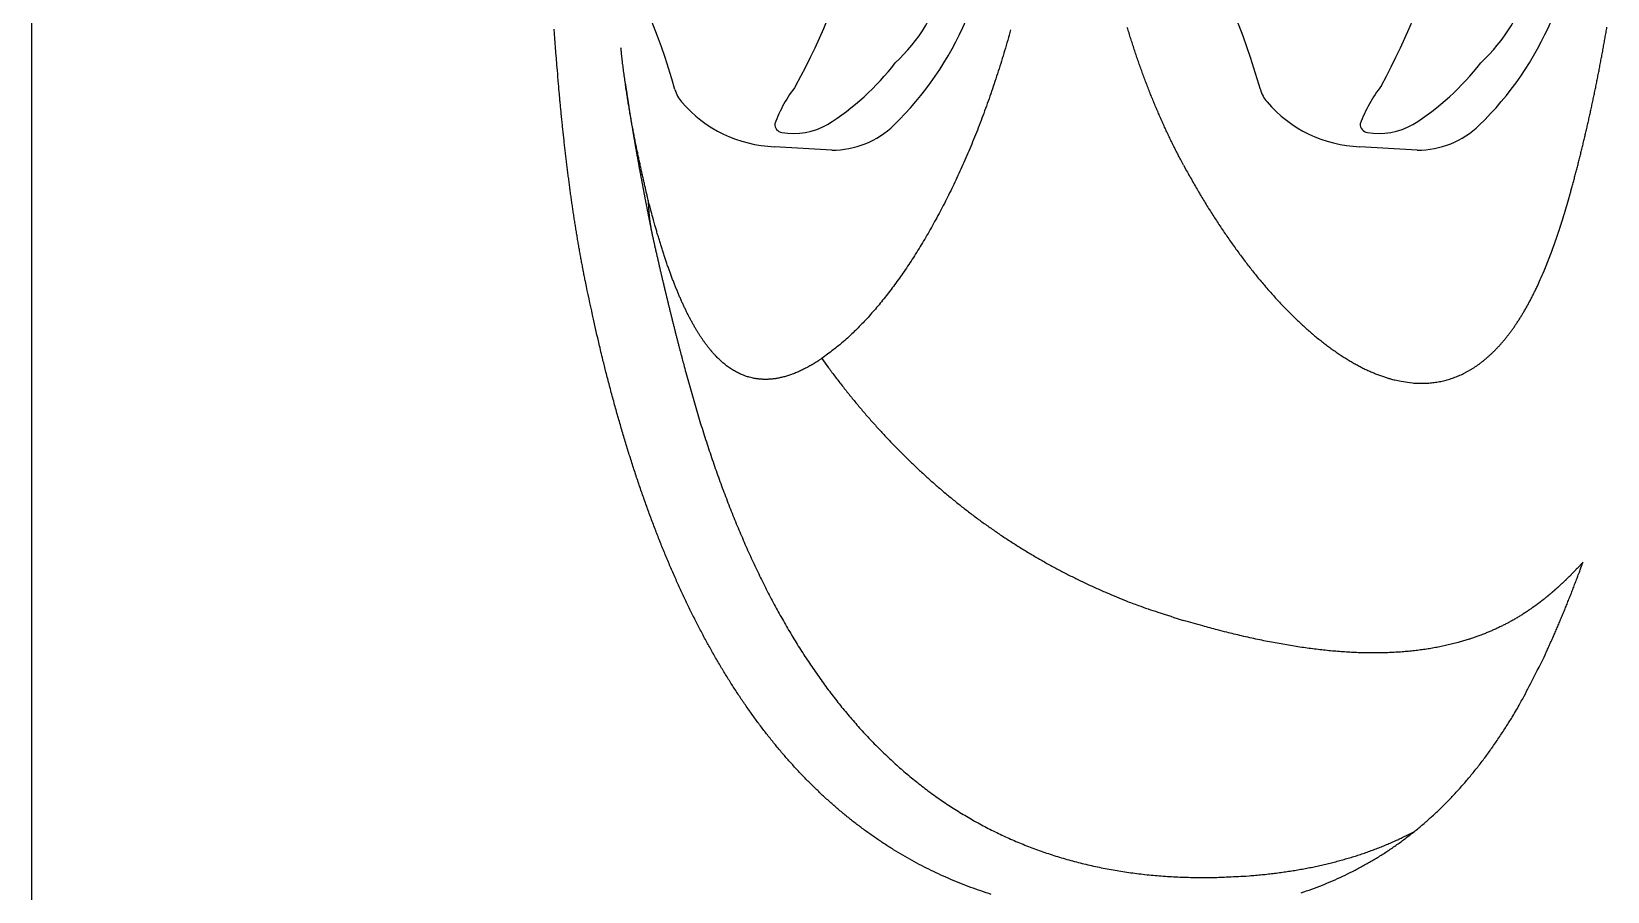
# Model space of a CAD drawing. Extents: x 649 to 723, y 631 to 778.
# Drawn here: x 707.83 to 715.99, y 678.06 to 682.51 of the extents above; entities that cross this region are included whole.
import ezdxf

# ---------------------------------------------------------------- set-up
doc = ezdxf.new("R2010")
doc.units = 0
doc.header["$MEASUREMENT"] = 0
doc.layers.add('1', color=4, linetype='Continuous')
doc.layers.add('204', color=7, linetype='Continuous')

# ---------------------------------------------------------------- blocks, each defined once
blk = doc.blocks.new('STANDARD')
at = {"layer": '1', "color": 2}
for p, q in [((0.9838, 2.3), (1.2802, 2.2819)), ((1.1624, 0.474), (0.9524, 0.4719)), ((1.1661, -0.4662), (0.9409, -0.4712)), ((0.9838, -2.3), (1.0564, -2.2984))]:
    blk.add_line(p, q, dxfattribs=at)
blk.add_lwpolyline([(0.9838, 2.3, 0.194738), (0.6622, 2.1698, 0.099647), (0.2882, 1.6263, 0.057272), (0.0823, 0.9358, 0.043868), (0, 0, 0.043868), (0.0823, -0.9358, 0.057272), (0.2882, -1.6263, 0.099647), (0.6622, -2.1698, 0.194738), (0.9838, -2.3, 0.194738)], format="xyb", dxfattribs=at)
for points in [[(1.5358, -1.4446, 0.188918), (1.7526, -1.3645, 0.101146), (2.0048, -1.0271, 0.059435), (2.1497, -0.5916, 0.045845), (2.2156, -0.0012, 0.045845), (2.1728, 0.5914, 0.059435), (2.0448, 1.0322, 0.101146), (1.806, 1.3791, 0.188918), (1.5924, 1.4676, 0.188918), (1.3756, 1.3875, 0.101146), (1.1234, 1.0501, 0.059435), (0.9784, 0.6147, 0.045845), (0.9126, 0.0242, 0.045845), (0.9554, -0.5684, 0.059435), (1.0834, -1.0092, 0.101146), (1.3222, -1.3561, 0.188918)], [(1.1661, -0.4662, 0.191184), (1.234, -0.439, 0.100578), (1.3118, -0.328, 0.058587), (1.3545, -0.1865, 0.045064), (1.371, 0.0047, 0.045064), (1.353, 0.1957, 0.058587), (1.3091, 0.3369, 0.100578), (1.2305, 0.4473, 0.191184), (1.1624, 0.474, 0.191184), (1.0945, 0.4467, 0.100578), (1.0168, 0.3357, 0.058587), (0.9741, 0.1942, 0.045064), (0.9576, 0.0031, 0.045064), (0.9756, -0.188, 0.058587), (1.0195, -0.3291, 0.100578), (1.098, -0.4395, 0.191184)]]:
    blk.add_lwpolyline(points, format="xyb", close=True, dxfattribs=at)
at = {"layer": '1', "color": 3}
for points in [[(1.414, -1.311, 0.188918), (1.603, -1.2411, 0.101146), (1.8228, -0.9471, 0.059435), (1.9491, -0.5676, 0.045845), (2.0065, -0.0529, 0.045845), (1.9692, 0.4635, 0.059435), (1.8577, 0.8477, 0.101146), (1.6495, 1.1501, 0.188918), (1.4634, 1.2272, 0.188918), (1.2744, 1.1574, 0.101146), (1.0546, 0.8633, 0.010554), (1.0256, 0.7982, 0.045845)], [(1.1723, -1.1755, 0.021992), (1.2279, -1.2338, 0.188918), (1.414, -1.311, 0.188918)]]:
    blk.add_lwpolyline(points, format="xyb", dxfattribs=at)
for centre, radius, start, end in [((1.1834, 1.8467), 0.3663, 80.8518, 118.96247), ((1.2353, 2.1649), 0.0439, 357.83411, 81.7245), ((1.7243, 1.0252), 1.349, 122.16897, 142.43552), ((0.568, 2.4306), 0.7597, 322.26635, 339.39398), ((4.5622, 0.1322), 3.857, 151.61636, 164.66232), ((1.2583, 1.1951), 0.8888, 132.7569, 196.30256), ((0.0948, 1.4386), 0.8007, 312.57537, 339.05229), ((0.5826, 1.0083), 0.1881, 199.47515, 259.1487), ((0.5666, 0.925), 0.1033, 259.1487, 312.57537), ((0.4531, -0.3553), 0.0541, 73.58712, 165.66265), ((0.1602, -0.5755), 0.411, 13.29258, 41.4318), ((1.2874, -0.6249), 0.9307, 162.29877, 182.61808), ((2.7308, -0.0601), 2.211, 190.97373, 211.20979), ((5.4173, -0.4995), 5.0624, 181.90158, 192.94063), ((-0.3427, -2.0335), 1.4433, 4.40009, 34.99068), ((1.0851, -1.4508), 0.6287, 196.86234, 251.90472), ((0.9429, -1.9029), 0.1548, 249.9578, 352.6608)]:
    blk.add_arc(centre, radius, start, end, dxfattribs=at)
at = {"layer": '1', "color": 2}
for centre, radius, start, end in [((1.2541, 1.6133), 0.6691, 40.77565, 87.75995), ((1.6337, 1.9407), 0.1679, 15.68498, 40.77565), ((5.1745, 2.9349), 3.5099, 195.68498, 210.81775), ((-0.6516, -0.0012), 3.0334, 7.77612, 22.03331), ((-3.2837, 0.004), 5.6521, 352.47286, 4.11212), ((5.3779, -2.5834), 3.5592, 149.90404, 163.18483), ((2.1532, -0.7145), 0.1679, 329.90404, 352.47286), ((0.7289, -1.1667), 1.3009, 306.49977, 342.69061), ((1.0257, -0.9378), 1.361, 271.29259, 290.51727)]:
    blk.add_arc(centre, radius, start, end, dxfattribs=at)
blk = doc.blocks.new('2010PRODIGY')
at = {"layer": '1'}
blk.add_line((58.8178, 48.2417), (58.8178, 24.9762), dxfattribs=at)
at = {"layer": '204', "color": 3, "linetype": 'Continuous'}
for points in [[(63.8855, 35.0566, -0.002506), (63.8702, 35.0021, -0.002527), (63.8544, 34.9481, -0.002547), (63.8382, 34.8947, -0.002571), (63.8216, 34.8419, -0.002595), (63.8045, 34.7896, -0.002623), (63.7871, 34.7379, -0.002651), (63.7692, 34.6869, -0.002684), (63.7509, 34.6364, -0.002716), (63.7322, 34.5866, -0.002754), (63.7132, 34.5374, -0.002791), (63.6937, 34.4888, -0.002828), (63.6739, 34.4409, -0.002856), (63.6537, 34.3938, -0.002896), (63.6332, 34.3473, -0.002936), (63.6124, 34.3016, -0.002984), (63.5912, 34.2566, -0.003031), (63.5697, 34.2123, -0.003086), (63.548, 34.1688, -0.003141), (63.5259, 34.1261, -0.003205), (63.5035, 34.0842, -0.003269), (63.4809, 34.0431, -0.003343), (63.458, 34.0029, -0.003418), (63.4348, 33.9635, -0.003503), (63.4114, 33.9249, -0.003589), (63.3878, 33.8872, -0.003686), (63.3639, 33.8504, -0.003784), (63.3399, 33.8145, -0.003898), (63.3156, 33.7795, -0.00402), (63.2911, 33.7454, -0.004139), (63.2665, 33.7122, -0.004244), (63.2417, 33.6801, -0.004427), (63.2167, 33.6489, -0.004675), (63.1915, 33.6186, -0.004711), (63.1662, 33.5894, -0.00455), (63.141, 33.5614, -0.005214), (63.1153, 33.5341, -0.006504), (63.0888, 33.5073, -0.005154), (63.0639, 33.4829, -0.00177), (63.0413, 33.4612, -0.007658), (63.0121, 33.436, -0.014355), (62.967, 33.4003, -0.007518), (62.9078, 33.3555, -0.004097)], [(64.7804, 34.3562), (64.7676, 34.3801, -0.002099), (64.755, 34.4043, -0.002086), (64.7425, 34.4286, -0.002067), (64.7302, 34.4532, -0.002043), (64.718, 34.4779, -0.002021), (64.706, 34.5028, -0.002001), (64.6941, 34.5279, -0.00198), (64.6824, 34.5533, -0.00196), (64.6709, 34.5788, -0.00194), (64.6595, 34.6045, -0.00192), (64.6482, 34.6304, -0.001901), (64.6371, 34.6564, -0.001882), (64.6262, 34.6827, -0.001863), (64.6154, 34.7091, -0.001845), (64.6048, 34.7357, -0.001827), (64.5943, 34.7625, -0.001809), (64.584, 34.7895, -0.001791), (64.5738, 34.8167, -0.001774), (64.5638, 34.844, -0.001757), (64.554, 34.8715, -0.001741), (64.5443, 34.8992, -0.001724), (64.5347, 34.927, -0.001708), (64.5253, 34.955, -0.001692), (64.5161, 34.9832, -0.001677), (64.507, 35.0115, -0.001661), (64.4981, 35.04, -0.001646), (64.4893, 35.0687, -0.00163)], [(66.7855, 34.2223), (66.7919, 34.2459, 0.00031), (66.7983, 34.2696, 0.000033), (66.8047, 34.2935, 0.000298), (66.8111, 34.3175, 0.001161), (66.8174, 34.3416, 0.001303), (66.8236, 34.3659, 0.000775), (66.8298, 34.3903, 0.000614), (66.8359, 34.4148, 0.000776), (66.842, 34.4395, 0.000827), (66.848, 34.4642, 0.000784), (66.854, 34.4891, 0.000768), (66.8599, 34.5142, 0.000776), (66.8658, 34.5393, 0.000776), (66.8716, 34.5646, 0.000771), (66.8773, 34.5901, 0.000767), (66.883, 34.6156, 0.000766), (66.8887, 34.6413, 0.000763), (66.8943, 34.6671, 0.00076), (66.8998, 34.6931, 0.000757), (66.9053, 34.7191, 0.000755), (66.9108, 34.7454, 0.000752), (66.9162, 34.7717, 0.00075), (66.9215, 34.7982, 0.000747), (66.9268, 34.8248, 0.000744), (66.932, 34.8515, 0.000741), (66.9371, 34.8784, 0.000739), (66.9422, 34.9054, 0.000736), (66.9473, 34.9325, 0.000733), (66.9523, 34.9598, 0.00073), (66.9572, 34.9872, 0.000728), (66.962, 35.0148, 0.000725), (66.9669, 35.0424, 0.000723), (66.9716, 35.0703, 0.00072)], [(61.5396, 34.8454), (61.5372, 34.8747, -0.000234), (61.5348, 34.9045, -0.000215), (61.5324, 34.9347, -0.000222), (61.53, 34.9653, -0.000255), (61.5276, 34.9963, -0.000277), (61.5252, 35.0276, -0.000295), (61.5228, 35.0594, -0.000312)], [(62.0097, 34.1736), (62.0073, 34.1841, 0.000008), (62.0048, 34.1948, 0.000022), (62.0024, 34.2056, 0.000008), (61.9999, 34.2165, -0.000038), (61.9973, 34.2275, -0.00007), (61.9948, 34.2386, -0.000098), (61.9923, 34.2498, -0.000124), (61.9897, 34.2611, -0.000154), (61.9871, 34.2726, -0.000179), (61.9845, 34.2842, -0.000207), (61.9819, 34.2958, -0.00023), (61.9792, 34.3076, -0.000257), (61.9766, 34.3195, -0.000279), (61.9739, 34.3315, -0.000304), (61.9712, 34.3437, -0.000325), (61.9686, 34.3559, -0.000349), (61.9659, 34.3683, -0.000368), (61.9632, 34.3808, -0.000391), (61.9605, 34.3934, -0.000409), (61.9578, 34.4061, -0.000431), (61.9551, 34.4189, -0.000448), (61.9524, 34.4318, -0.000468), (61.9497, 34.4449, -0.000485), (61.947, 34.4581, -0.000504), (61.9443, 34.4714, -0.00052), (61.9416, 34.4848, -0.000538), (61.939, 34.4984, -0.000553), (61.9363, 34.512, -0.00057), (61.9336, 34.5258, -0.000584), (61.931, 34.5397, -0.000601), (61.9284, 34.5537, -0.000613), (61.9257, 34.5679, -0.000629), (61.9231, 34.5821, -0.000642), (61.9206, 34.5965, -0.000657), (61.918, 34.6111, -0.000668), (61.9154, 34.6257, -0.000683), (61.9129, 34.6405, -0.000694), (61.9104, 34.6553, -0.000707), (61.9079, 34.6704, -0.000718), (61.9054, 34.6855, -0.000731), (61.903, 34.7008, -0.00074), (61.9006, 34.7161, -0.000751), (61.8982, 34.7317, -0.000762), (61.8959, 34.7473, -0.00078), (61.8935, 34.7631, -0.000777), (61.8913, 34.779, -0.000764), (61.889, 34.7949, -0.000768), (61.8868, 34.8109, -0.000785), (61.8846, 34.8271, -0.000762), (61.8825, 34.8432, -0.000712), (61.8805, 34.8593, -0.000791), (61.8784, 34.8757, -0.000952), (61.8764, 34.8926, -0.000717), (61.8745, 34.9085, -0.000232), (61.8728, 34.9229, -0.001027), (61.8707, 34.9415, -0.001315), (61.8684, 34.9629, -0.00086)], [(61.6898, 33.7283), (61.6847, 33.7532, -0.001027), (61.6797, 33.7782, -0.001017), (61.6748, 33.8034, -0.001002), (61.6699, 33.8288, -0.000982), (61.6652, 33.8543, -0.000964), (61.6604, 33.88, -0.000947), (61.6558, 33.9059, -0.000931), (61.6512, 33.9319, -0.000914), (61.6467, 33.9581, -0.000899), (61.6423, 33.9845, -0.000883), (61.6379, 34.0111, -0.000868), (61.6336, 34.0378, -0.000853), (61.6294, 34.0646, -0.000839), (61.6252, 34.0916, -0.000825), (61.6211, 34.1188, -0.000811), (61.6171, 34.1462, -0.000797), (61.6131, 34.1736, -0.000784), (61.6093, 34.2013, -0.000771), (61.6054, 34.2291, -0.000759), (61.6017, 34.257, -0.000747), (61.598, 34.2851, -0.000735), (61.5943, 34.3134, -0.000723), (61.5908, 34.3417, -0.000712), (61.5872, 34.3703, -0.000701), (61.5838, 34.399, -0.000689), (61.5804, 34.4278, -0.000674), (61.5771, 34.4567, -0.000669), (61.5739, 34.4858, -0.000672), (61.5707, 34.5151, -0.000643), (61.5675, 34.5444, -0.000593), (61.5645, 34.5737, -0.000643), (61.5615, 34.6036, -0.000751), (61.5584, 34.6343, -0.000564), (61.5556, 34.6633, -0.0002), (61.5531, 34.6895, -0.000775), (61.55, 34.7235, -0.001296), (61.5455, 34.7761, -0.000624), (61.5396, 34.8454, -0.00033)], [(61.8919, 34.7745), (61.8929, 34.7673, 0.000251), (61.894, 34.7601, 0.000267), (61.895, 34.7529, 0.000252), (61.896, 34.7458, 0.000203), (61.8971, 34.7386, 0.000189), (61.8982, 34.7314, 0.000207), (61.8992, 34.7242, 0.000214), (61.9003, 34.717, 0.000211), (61.9014, 34.7098, 0.000208), (61.9025, 34.7026, 0.000202), (61.9035, 34.6955, 0.000197), (61.9046, 34.6883, 0.000192), (61.9057, 34.6811, 0.000187), (61.9068, 34.6739, 0.000182), (61.908, 34.6668, 0.000179), (61.9091, 34.6596, 0.000178), (61.9102, 34.6524, 0.000177), (61.9113, 34.6452, 0.000176), (61.9125, 34.6381, 0.000176), (61.9136, 34.6309, 0.000175), (61.9147, 34.6237, 0.000174), (61.9159, 34.6166, 0.000174), (61.917, 34.6094, 0.000173), (61.9182, 34.6022, 0.000172), (61.9193, 34.5951, 0.000172), (61.9205, 34.5879, 0.000171), (61.9217, 34.5808, 0.00017), (61.9229, 34.5736, 0.000168), (61.924, 34.5665, 0.000166), (61.9252, 34.5593, 0.000164), (61.9264, 34.5522, 0.000162), (61.9276, 34.545, 0.00016), (61.9288, 34.5379, 0.000158), (61.93, 34.5307, 0.000156), (61.9312, 34.5236, 0.000154), (61.9324, 34.5165, 0.000152), (61.9336, 34.5093, 0.00015), (61.9348, 34.5022, 0.000148), (61.9361, 34.4951, 0.000146), (61.9373, 34.488, 0.000144), (61.9385, 34.4808, 0.000142), (61.9397, 34.4737, 0.00014), (61.941, 34.4666, 0.000138), (61.9422, 34.4595, 0.000136), (61.9435, 34.4524, 0.000134), (61.9447, 34.4453, 0.000132), (61.946, 34.4382, 0.00013), (61.9472, 34.4311, 0.000128), (61.9485, 34.424, 0.000126), (61.9497, 34.4169, 0.000124), (61.951, 34.4098, 0.000122), (61.9522, 34.4028, 0.00012), (61.9535, 34.3957, 0.000118), (61.9548, 34.3886, 0.000116), (61.956, 34.3816, 0.000114), (61.9573, 34.3745, 0.000112), (61.9586, 34.3674, 0.000111), (61.9599, 34.3604, 0.00011), (61.9611, 34.3534, 0.00011), (61.9624, 34.3463, 0.00011), (61.9637, 34.3393, 0.00011), (61.965, 34.3323, 0.000109), (61.9663, 34.3252, 0.000109), (61.9676, 34.3182, 0.000109), (61.9689, 34.3112, 0.000109), (61.9702, 34.3042, 0.000109), (61.9715, 34.2972, 0.000108), (61.9728, 34.2902, 0.000108), (61.9741, 34.2832, 0.000108), (61.9754, 34.2763, 0.000108), (61.9767, 34.2693, 0.000108), (61.978, 34.2624, 0.000108), (61.9793, 34.2554, 0.000108), (61.9806, 34.2485, 0.000107), (61.9819, 34.2415, 0.000107), (61.9832, 34.2346, 0.000107), (61.9845, 34.2277, 0.000107), (61.9858, 34.2208, 0.000107), (61.9871, 34.2139, 0.000107), (61.9885, 34.2071, 0.000107), (61.9898, 34.2002, 0.000107), (61.9911, 34.1933, 0.000107), (61.9924, 34.1865, 0.000107), (61.9937, 34.1796, 0.000107), (61.9951, 34.1728, 0.000107), (61.9964, 34.166, 0.000107), (61.9977, 34.1592, 0.000107), (61.999, 34.1524, 0.000107), (62.0003, 34.1457, 0.000107), (62.0017, 34.1389, 0.000107), (62.003, 34.1321, 0.000107), (62.0043, 34.1254, 0.000108), (62.0056, 34.1187, 0.000108), (62.007, 34.112, 0.000108), (62.0083, 34.1053, 0.000108), (62.0096, 34.0986, 0.000107), (62.0109, 34.092, 0.000109), (62.0123, 34.0853, 0.000111), (62.0136, 34.0787, 0.000108), (62.0149, 34.0721, 0.000101), (62.0162, 34.0655, 0.000112), (62.0176, 34.0589, 0.000133), (62.0189, 34.0521, 0.000102), (62.0202, 34.0457, 0.000035), (62.0214, 34.04, 0.000143), (62.0228, 34.0327, 0.000248), (62.0251, 34.0215, 0.000122), (62.0281, 34.0068, 0.000065)], [(64.7804, 34.3562), (64.7965, 34.3266, 0.001982), (64.8127, 34.2973, 0.001984), (64.8293, 34.2681, 0.001994), (64.846, 34.239, 0.002016), (64.8629, 34.2102, 0.002036), (64.88, 34.1816, 0.002057), (64.8973, 34.1532, 0.002079), (64.9148, 34.125, 0.002104), (64.9324, 34.0971, 0.002131), (64.9503, 34.0694, 0.00216), (64.9683, 34.042, 0.002191), (64.9865, 34.0148, 0.002224), (65.0049, 33.9879, 0.002259), (65.0234, 33.9613, 0.002298), (65.0421, 33.935, 0.002337), (65.061, 33.909, 0.00238), (65.08, 33.8833, 0.002425), (65.0991, 33.858, 0.002474), (65.1184, 33.833, 0.002524), (65.1378, 33.8083, 0.002578), (65.1574, 33.784, 0.002634), (65.1771, 33.7601, 0.002695), (65.1969, 33.7365, 0.002757), (65.2168, 33.7133, 0.002825), (65.2369, 33.6906, 0.002894), (65.257, 33.6682, 0.002969), (65.2773, 33.6463, 0.003047), (65.2977, 33.6247, 0.00313), (65.3182, 33.6037, 0.003216), (65.3388, 33.583, 0.003307), (65.3594, 33.5629, 0.003403), (65.3802, 33.5431, 0.003506), (65.401, 33.5239, 0.003609), (65.422, 33.5052, 0.003717), (65.443, 33.487, 0.003839), (65.464, 33.4692, 0.003974), (65.4852, 33.452, 0.004081), (65.5064, 33.4354, 0.004189), (65.5275, 33.4193, 0.004322), (65.5486, 33.4039, 0.004451), (65.5696, 33.3891, 0.004603), (65.5905, 33.3749, 0.004752), (65.6113, 33.3614, 0.004918), (65.6321, 33.3486, 0.00509), (65.6527, 33.3363, 0.005254), (65.6733, 33.3247, 0.005394), (65.6938, 33.3138, 0.005627), (65.7142, 33.3035, 0.005932), (65.7345, 33.2938, 0.005962), (65.7547, 33.2848, 0.005739), (65.7746, 33.2765, 0.006534), (65.7947, 33.2688, 0.008067), (65.8152, 33.2616, 0.006343), (65.8344, 33.2553, 0.00221), (65.8517, 33.2499, 0.009267), (65.8737, 33.2444, 0.016865), (65.9071, 33.2379, 0.008617), (65.9508, 33.2305, 0.00465)], [(66.6461, 33.8083), (66.6475, 33.8116, 0.000349), (66.6489, 33.8149, 0.000347), (66.6503, 33.8182, 0.000346), (66.6517, 33.8216, 0.000345), (66.653, 33.8249, 0.000345), (66.6544, 33.8283, 0.000344), (66.6558, 33.8316, 0.000343), (66.6571, 33.835, 0.000342), (66.6585, 33.8384, 0.000341), (66.6599, 33.8418, 0.00034), (66.6612, 33.8452, 0.000339), (66.6626, 33.8486, 0.000338), (66.6639, 33.852, 0.000338), (66.6653, 33.8555, 0.000337), (66.6666, 33.8589, 0.000336), (66.668, 33.8623, 0.000335), (66.6693, 33.8658, 0.000334), (66.6707, 33.8693, 0.000333), (66.672, 33.8727, 0.000332), (66.6734, 33.8762, 0.00033), (66.6747, 33.8797, 0.000329), (66.6761, 33.8832, 0.000328), (66.6774, 33.8867, 0.000326), (66.6787, 33.8902, 0.000325), (66.6801, 33.8937, 0.000324), (66.6814, 33.8972, 0.000322), (66.6827, 33.9008, 0.000321), (66.6841, 33.9043, 0.00032), (66.6854, 33.9079, 0.000319), (66.6867, 33.9114, 0.000317), (66.688, 33.915, 0.000316), (66.6893, 33.9186, 0.000315), (66.6907, 33.9222, 0.000313), (66.692, 33.9258, 0.000312), (66.6933, 33.9294, 0.000311), (66.6946, 33.933, 0.00031), (66.6959, 33.9366, 0.000309), (66.6972, 33.9402, 0.000307), (66.6985, 33.9439, 0.000306), (66.6998, 33.9475, 0.000305), (66.7011, 33.9512, 0.000304), (66.7024, 33.9548, 0.000303), (66.7037, 33.9585, 0.000301), (66.705, 33.9622, 0.0003), (66.7063, 33.9659, 0.000299), (66.7076, 33.9695, 0.000298), (66.7089, 33.9732, 0.000297), (66.7101, 33.977, 0.000296), (66.7114, 33.9807, 0.000294), (66.7127, 33.9844, 0.000293), (66.714, 33.9881, 0.000292), (66.7153, 33.9919, 0.000291), (66.7165, 33.9956, 0.00029), (66.7178, 33.9994, 0.000289), (66.7191, 34.0032, 0.000288), (66.7203, 34.0069, 0.000287), (66.7216, 34.0107, 0.000286), (66.7229, 34.0145, 0.000284), (66.7241, 34.0183, 0.000283), (66.7254, 34.0221, 0.000282), (66.7266, 34.0259, 0.000281), (66.7279, 34.0297, 0.00028), (66.7291, 34.0336, 0.000279), (66.7304, 34.0374, 0.000278), (66.7316, 34.0412, 0.000277), (66.7329, 34.0451, 0.000276), (66.7341, 34.049, 0.000275), (66.7354, 34.0528, 0.000274), (66.7366, 34.0567, 0.000273), (66.7379, 34.0606, 0.000272), (66.7391, 34.0645, 0.000271), (66.7403, 34.0684, 0.00027), (66.7416, 34.0723, 0.000269), (66.7428, 34.0762, 0.000268), (66.744, 34.0801, 0.000267), (66.7452, 34.0841, 0.000266), (66.7465, 34.088, 0.000265), (66.7477, 34.092, 0.000264), (66.7489, 34.0959, 0.000263), (66.7501, 34.0999, 0.000262), (66.7513, 34.1039, 0.000261), (66.7525, 34.1078, 0.00026), (66.7537, 34.1118, 0.000259), (66.7549, 34.1158, 0.000258), (66.7561, 34.1198, 0.000258), (66.7574, 34.1238, 0.000257), (66.7585, 34.1278, 0.000256), (66.7597, 34.1319, 0.000255), (66.7609, 34.1359, 0.000254), (66.7621, 34.1399, 0.000253), (66.7633, 34.144, 0.000252), (66.7645, 34.148, 0.000251), (66.7657, 34.1521, 0.00025), (66.7669, 34.1562, 0.00025), (66.7681, 34.1603, 0.000248), (66.7692, 34.1643, 0.000246), (66.7704, 34.1684, 0.000246), (66.7716, 34.1725, 0.00025), (66.7728, 34.1767, 0.000241), (66.7739, 34.1808, 0.000224), (66.7751, 34.1849, 0.000246), (66.7763, 34.189, 0.00029), (66.7775, 34.1933, 0.00022), (66.7786, 34.1973, 0.000076), (66.7796, 34.2009, 0.000306), (66.7809, 34.2056, 0.000521), (66.7829, 34.2128, 0.000253), (66.7855, 34.2223, 0.000134)], [(62.0097, 34.1736), (62.0098, 34.1693, 0.001121), (62.0099, 34.165, 0.001124), (62.01, 34.1607, 0.001126), (62.0102, 34.1565, 0.001127), (62.0103, 34.1522, 0.001128), (62.0105, 34.1479, 0.001129), (62.0107, 34.1437, 0.00113), (62.011, 34.1394, 0.001131), (62.0112, 34.1352, 0.001132), (62.0115, 34.131, 0.001133), (62.0118, 34.1267, 0.001134), (62.0121, 34.1225, 0.001134), (62.0124, 34.1183, 0.001135), (62.0127, 34.1141, 0.001136), (62.0131, 34.1099, 0.001137), (62.0135, 34.1057, 0.001137), (62.0139, 34.1015, 0.001138), (62.0143, 34.0973, 0.001139), (62.0147, 34.0931, 0.001139), (62.0152, 34.089, 0.00114), (62.0156, 34.0848, 0.00114), (62.0161, 34.0806, 0.00114), (62.0166, 34.0765, 0.001141), (62.0172, 34.0723, 0.001144), (62.0177, 34.0682, 0.001141), (62.0183, 34.064, 0.001135), (62.0189, 34.0599, 0.001145), (62.0195, 34.0558, 0.001168), (62.0201, 34.0517, 0.001135), (62.0207, 34.0476, 0.001061), (62.0214, 34.0435, 0.00117), (62.0221, 34.0393, 0.001394), (62.0228, 34.0351, 0.00106), (62.0235, 34.0312, 0.000367), (62.0241, 34.0276, 0.001492), (62.025, 34.023, 0.002567), (62.0263, 34.016, 0.001258), (62.0281, 34.0068, 0.000667)], [(62.5136, 33.2644), (62.5029, 33.2684, -0.008925), (62.4923, 33.2727, -0.008856), (62.4817, 33.2774, -0.008737), (62.4713, 33.2826, -0.008574), (62.461, 33.2881, -0.008399), (62.4507, 33.2941, -0.008217), (62.4406, 33.3004, -0.008018), (62.4305, 33.3072, -0.007809), (62.4206, 33.3143, -0.007588), (62.4107, 33.3218, -0.007366), (62.4009, 33.3297, -0.007135), (62.3913, 33.3381, -0.006906), (62.3816, 33.3468, -0.006671), (62.3721, 33.3559, -0.006443), (62.3627, 33.3653, -0.006211), (62.3533, 33.3752, -0.005987), (62.3441, 33.3855, -0.005763), (62.3349, 33.3961, -0.005548), (62.3258, 33.4072, -0.005334), (62.3168, 33.4186, -0.00513), (62.3078, 33.4304, -0.004929), (62.2989, 33.4426, -0.004738), (62.2901, 33.4551, -0.004549), (62.2814, 33.4681, -0.004371), (62.2728, 33.4814, -0.004197), (62.2642, 33.4951, -0.004032), (62.2557, 33.5092, -0.003871), (62.2473, 33.5237, -0.003719), (62.2389, 33.5385, -0.003571), (62.2306, 33.5537, -0.003432), (62.2224, 33.5693, -0.003295), (62.2142, 33.5853, -0.003167), (62.2061, 33.6016, -0.003038), (62.1981, 33.6183, -0.002914), (62.1902, 33.6354, -0.002798), (62.1823, 33.6528, -0.002691), (62.1744, 33.6705, -0.002586), (62.1667, 33.6887, -0.002487), (62.159, 33.7072, -0.002392), (62.1513, 33.726, -0.002301), (62.1437, 33.7452, -0.002214), (62.1362, 33.7647, -0.00213), (62.1287, 33.7846, -0.002052), (62.1213, 33.8048, -0.001979), (62.114, 33.8253, -0.001902), (62.1067, 33.8462, -0.001822), (62.0994, 33.8675, -0.00177), (62.0923, 33.8891, -0.001738), (62.0851, 33.911, -0.00163), (62.078, 33.9332, -0.001474), (62.071, 33.9556, -0.001564), (62.064, 33.9787, -0.001779), (62.0568, 34.0027, -0.001311), (62.0502, 34.0255, -0.00047), (62.0441, 34.0462, -0.001747), (62.0365, 34.0736, -0.002805), (62.0249, 34.1166, -0.001314), (62.0097, 34.1736, -0.000687)], [(62.0281, 34.0068), (62.0282, 34.0064, 0.000097), (62.0283, 34.0061, 0.000097), (62.0283, 34.0058, 0.000097), (62.0284, 34.0055, 0.000096), (62.0285, 34.0052, 0.000096), (62.0285, 34.0048, 0.000096), (62.0286, 34.0045, 0.000095), (62.0287, 34.0042, 0.000095), (62.0287, 34.0039, 0.000095), (62.0288, 34.0035, 0.000094), (62.0289, 34.0032, 0.000094), (62.0289, 34.0029, 0.000093), (62.029, 34.0026, 0.000093), (62.0291, 34.0022, 0.000093), (62.0291, 34.0019, 0.000092), (62.0292, 34.0016, 0.000092), (62.0293, 34.0013, 0.000092), (62.0294, 34.0009, 0.000091), (62.0294, 34.0006, 0.000091), (62.0295, 34.0003, 0.000091), (62.0296, 34, 0.00009), (62.0296, 33.9996, 0.00009), (62.0297, 33.9993, 0.000089), (62.0298, 33.999, 0.000089), (62.0298, 33.9987, 0.000089), (62.0299, 33.9983, 0.000088), (62.03, 33.998, 0.000088), (62.03, 33.9977, 0.00009), (62.0301, 33.9974, 0.000087), (62.0302, 33.9971, 0.000081), (62.0303, 33.9967, 0.000089), (62.0303, 33.9964, 0.000105), (62.0304, 33.9961, 0.00008), (62.0305, 33.9958, 0.000028), (62.0305, 33.9955, 0.000111), (62.0306, 33.9951, 0.00019), (62.0307, 33.9946, 0.000093), (62.0309, 33.9938, 0.000049)], [(62.0309, 33.9938), (62.0348, 33.9759, 0.00026), (62.0388, 33.9581, 0.000259), (62.0428, 33.9402, 0.00026), (62.0468, 33.9224, 0.000262), (62.0509, 33.9045, 0.000263), (62.0549, 33.8867, 0.000265), (62.059, 33.8688, 0.000266), (62.0631, 33.851, 0.000268), (62.0672, 33.8331, 0.000269), (62.0713, 33.8153, 0.00027), (62.0754, 33.7975, 0.000272), (62.0796, 33.7797, 0.000273), (62.0838, 33.7619, 0.000275), (62.088, 33.7441, 0.000276), (62.0922, 33.7263, 0.000277), (62.0964, 33.7085, 0.000279), (62.1007, 33.6907, 0.00028), (62.105, 33.673, 0.000282), (62.1093, 33.6552, 0.000283), (62.1136, 33.6374, 0.000285), (62.1179, 33.6197, 0.000286), (62.1223, 33.6019, 0.000287), (62.1267, 33.5842, 0.000289), (62.1311, 33.5664, 0.000291), (62.1355, 33.5487, 0.000291), (62.1399, 33.531, 0.000291), (62.1444, 33.5133, 0.000295), (62.1489, 33.4955, 0.000303), (62.1534, 33.4778, 0.000295), (62.1579, 33.4601, 0.000277), (62.1624, 33.4426, 0.000307), (62.167, 33.4247, 0.000369), (62.1717, 33.4065, 0.00028), (62.1762, 33.3894, 0.000094), (62.1802, 33.3739, 0.0004), (62.1855, 33.354, 0.000694), (62.1936, 33.3234, 0.00034), (62.2043, 33.2834, 0.00018)], [(65.9508, 33.2305), (65.9653, 33.2291, 0.006418), (65.9797, 33.228, 0.006528), (65.994, 33.2273, 0.006632), (66.0083, 33.2271, 0.006719), (66.0224, 33.2272, 0.006805), (66.0365, 33.2276, 0.00688), (66.0504, 33.2285, 0.006949), (66.0643, 33.2298, 0.007006), (66.0781, 33.2314, 0.007056), (66.0917, 33.2334, 0.007094), (66.1053, 33.2358, 0.007123), (66.1188, 33.2386, 0.007139), (66.1322, 33.2418, 0.007146), (66.1455, 33.2454, 0.007141), (66.1588, 33.2493, 0.007125), (66.1719, 33.2536, 0.007099), (66.1849, 33.2584, 0.007062), (66.1978, 33.2634, 0.007015), (66.2106, 33.2689, 0.006957), (66.2234, 33.2748, 0.006892), (66.236, 33.281, 0.006816), (66.2485, 33.2877, 0.006734), (66.261, 33.2947, 0.006642), (66.2733, 33.302, 0.006547), (66.2855, 33.3098, 0.006441), (66.2977, 33.318, 0.006336), (66.3097, 33.3265, 0.006213), (66.3216, 33.3354, 0.006083), (66.3334, 33.3447, 0.00595), (66.3451, 33.3543, 0.005813), (66.3567, 33.3644, 0.005674), (66.3682, 33.3747, 0.005537), (66.3796, 33.3855, 0.005398), (66.3909, 33.3966, 0.005262), (66.402, 33.4081, 0.005124), (66.4131, 33.4199, 0.00499), (66.424, 33.4321, 0.004855), (66.4349, 33.4447, 0.004725), (66.4456, 33.4576, 0.004595), (66.4562, 33.4708, 0.00447), (66.4667, 33.4845, 0.004344), (66.4771, 33.4984, 0.004222), (66.4874, 33.5128, 0.004105), (66.4976, 33.5274, 0.003998), (66.5077, 33.5425, 0.003875), (66.5177, 33.5578, 0.003745), (66.5275, 33.5735, 0.00367), (66.5373, 33.5896, 0.003638), (66.547, 33.606, 0.003435), (66.5565, 33.6227, 0.003126), (66.5659, 33.6396, 0.003352), (66.5753, 33.6572, 0.003866), (66.5848, 33.6755, 0.002851), (66.5936, 33.693, 0.000981), (66.6016, 33.7089, 0.003876), (66.6116, 33.7301, 0.006324), (66.6266, 33.7637, 0.002965), (66.6461, 33.8083, 0.001544)], [(63.7853, 30.5827, -0.006047), (63.7319, 30.6002, -0.006093), (63.6792, 30.619, -0.006133), (63.627, 30.639, -0.006164), (63.5755, 30.6602, -0.006189), (63.5246, 30.6827, -0.006207), (63.4744, 30.7065, -0.006216), (63.4247, 30.7315, -0.006218), (63.3757, 30.7577, -0.006214), (63.3273, 30.7852, -0.006203), (63.2795, 30.8139, -0.00618), (63.2324, 30.8438, -0.006154), (63.1859, 30.875, -0.006104), (63.1401, 30.9073, -0.006041), (63.0952, 30.9407, -0.00599), (63.051, 30.9752, -0.005915), (63.0075, 31.0109, -0.00584), (62.9648, 31.0476, -0.005759), (62.9229, 31.0853, -0.005678), (62.8817, 31.1242, -0.005584), (62.8412, 31.1641, -0.005492), (62.8014, 31.205, -0.005392), (62.7624, 31.2469, -0.005294), (62.724, 31.2899, -0.005188), (62.6864, 31.3339, -0.005085), (62.6494, 31.3789, -0.004976), (62.6132, 31.4249, -0.004869), (62.5776, 31.4719, -0.004758), (62.5427, 31.5198, -0.00465), (62.5085, 31.5687, -0.004539), (62.4749, 31.6185, -0.004431), (62.4419, 31.6693, -0.00432), (62.4096, 31.721, -0.004213), (62.378, 31.7736, -0.004104), (62.347, 31.8272, -0.003999), (62.3166, 31.8816, -0.003893), (62.2868, 31.9369, -0.003791), (62.2576, 31.9931, -0.003688), (62.229, 32.0502, -0.003589), (62.2011, 32.1081, -0.00349), (62.1737, 32.1669, -0.003395), (62.1469, 32.2265, -0.003299), (62.1206, 32.2869, -0.003209), (62.095, 32.3482, -0.003118), (62.0699, 32.4102, -0.003031), (62.0453, 32.4731, -0.002942), (62.0213, 32.5367, -0.002862), (61.9978, 32.6011, -0.002783), (61.9749, 32.6663, -0.002699), (61.9525, 32.7322, -0.002606), (61.9306, 32.7988, -0.002553), (61.9092, 32.8662, -0.002523), (61.8883, 32.9345, -0.002387), (61.8679, 33.0032, -0.002176), (61.8481, 33.0721, -0.002319), (61.8286, 33.1429, -0.002652), (61.8091, 33.2162, -0.001978), (61.7912, 33.2854, -0.000726), (61.7752, 33.3483, -0.002641), (61.7556, 33.4305, -0.00429), (61.7268, 33.559, -0.002041), (61.6898, 33.7283, -0.001077)], [(62.2043, 33.2834), (62.2177, 33.2344, 0.0016), (62.2313, 33.1857, 0.001611), (62.2452, 33.1373, 0.001636), (62.2593, 33.0894, 0.001677), (62.2736, 33.0418, 0.001713), (62.2882, 32.9946, 0.001748), (62.3031, 32.9477, 0.001783), (62.3181, 32.9013, 0.001821), (62.3335, 32.8552, 0.001858), (62.3491, 32.8095, 0.001897), (62.3649, 32.7642, 0.001936), (62.3811, 32.7193, 0.001976), (62.3974, 32.6748, 0.002016), (62.4141, 32.6307, 0.002058), (62.431, 32.587, 0.002099), (62.4482, 32.5437, 0.002141), (62.4656, 32.5008, 0.002187), (62.4834, 32.4583, 0.002235), (62.5014, 32.4162, 0.002279), (62.5197, 32.3744, 0.002328), (62.5384, 32.333, 0.002375), (62.5573, 32.292, 0.002425), (62.5766, 32.2514, 0.002473), (62.5961, 32.2111, 0.002525), (62.616, 32.1713, 0.002575), (62.6362, 32.1319, 0.002627), (62.6567, 32.0929, 0.002679), (62.6775, 32.0543, 0.002733), (62.6987, 32.0161, 0.002786), (62.7202, 31.9784, 0.002842), (62.742, 31.941, 0.002896), (62.7641, 31.9041, 0.002953), (62.7866, 31.8677, 0.003008), (62.8094, 31.8317, 0.003065), (62.8326, 31.7961, 0.003121), (62.8561, 31.761, 0.00318), (62.8799, 31.7264, 0.003236), (62.9041, 31.6922, 0.003296), (62.9287, 31.6585, 0.003352), (62.9536, 31.6252, 0.003412), (62.9788, 31.5924, 0.003468), (63.0044, 31.5601, 0.003528), (63.0304, 31.5283, 0.003584), (63.0568, 31.497, 0.003642), (63.0835, 31.4662, 0.003698), (63.1106, 31.4359, 0.003755), (63.1381, 31.4061, 0.003809), (63.1659, 31.3768, 0.003866), (63.1941, 31.348, 0.003918), (63.2227, 31.3198, 0.003972), (63.2517, 31.292, 0.004022), (63.2811, 31.2648, 0.004073), (63.3109, 31.2381, 0.00412), (63.341, 31.212, 0.004168), (63.3716, 31.1864, 0.004212), (63.4026, 31.1614, 0.004257), (63.4339, 31.1369, 0.004295), (63.4657, 31.113, 0.004335), (63.4979, 31.0896, 0.00437), (63.5305, 31.0668, 0.004407), (63.5635, 31.0446, 0.004434), (63.5969, 31.023, 0.004467), (63.6307, 31.0019, 0.004488), (63.6649, 30.9815, 0.004503), (63.6993, 30.9618, 0.004519), (63.7341, 30.9427, 0.004522), (63.7692, 30.9242, 0.004523), (63.8047, 30.9064, 0.004526), (63.8404, 30.8892, 0.004524), (63.8765, 30.8727, 0.004519), (63.9129, 30.8568, 0.004511), (63.9497, 30.8416, 0.004501), (63.9867, 30.827, 0.004488), (64.0241, 30.8131, 0.004473), (64.0618, 30.7998, 0.004454), (64.0998, 30.7871, 0.004434), (64.1382, 30.7751, 0.00441), (64.1769, 30.7637, 0.004384), (64.2158, 30.753, 0.004356), (64.2552, 30.7429, 0.004326), (64.2948, 30.7335, 0.004293), (64.3347, 30.7247, 0.004258), (64.375, 30.7166, 0.004223), (64.4156, 30.7091, 0.004193), (64.4565, 30.7023, 0.004142), (64.4977, 30.6961, 0.004075), (64.5391, 30.6906, 0.004066), (64.5808, 30.6857, 0.004101), (64.6229, 30.6815, 0.003939), (64.6651, 30.6779, 0.003639), (64.7073, 30.675, 0.003966), (64.7505, 30.6727, 0.004657), (64.795, 30.6711, 0.003489), (64.837, 30.6701, 0.0012), (64.875, 30.6694, 0.004836), (64.9245, 30.67, 0.008104), (65.0015, 30.6728, 0.003876), (65.1028, 30.6776, 0.002034)], [(62.9078, 33.3555), (62.8964, 33.3478, -0.003536), (62.8851, 33.3405, -0.003662), (62.8738, 33.3334, -0.003783), (62.8627, 33.3266, -0.003884), (62.8516, 33.3201, -0.004), (62.8406, 33.3139, -0.004116), (62.8297, 33.308, -0.004241), (62.8189, 33.3024, -0.00436), (62.8081, 33.297, -0.00449), (62.7975, 33.2919, -0.004614), (62.7869, 33.2871, -0.004749), (62.7764, 33.2826, -0.004877), (62.766, 33.2784, -0.005016), (62.7556, 33.2744, -0.005147), (62.7453, 33.2707, -0.005288), (62.7351, 33.2673, -0.00542), (62.725, 33.2642, -0.005562), (62.715, 33.2613, -0.005694), (62.7051, 33.2587, -0.005835), (62.6952, 33.2564, -0.005964), (62.6854, 33.2544, -0.006099), (62.6757, 33.2526, -0.006219), (62.666, 33.251, -0.006352), (62.6564, 33.2498, -0.006478), (62.647, 33.2488, -0.006581), (62.6375, 33.248, -0.006643), (62.6282, 33.2475, -0.006803), (62.6189, 33.2473, -0.007027), (62.6097, 33.2474, -0.006921), (62.6006, 33.2477, -0.006534), (62.5917, 33.2482, -0.007259), (62.5826, 33.249, -0.008695), (62.5735, 33.2502, -0.006679), (62.5649, 33.2514, -0.002367), (62.5573, 33.2526, -0.009397), (62.5475, 33.2547, -0.016195), (62.5328, 33.2587, -0.007947), (62.5136, 33.2644, -0.004223)], [(62.9078, 33.3555), (62.943, 33.3072, 0.003491), (62.9788, 33.2596, 0.003503), (63.0151, 33.2127, 0.00354), (63.0519, 33.1664, 0.003604), (63.0893, 33.1208, 0.003657), (63.1272, 33.0759, 0.003706), (63.1658, 33.0317, 0.003753), (63.2049, 32.9882, 0.003803), (63.2445, 32.9455, 0.003849), (63.2847, 32.9034, 0.003896), (63.3256, 32.862, 0.003939), (63.367, 32.8214, 0.003983), (63.409, 32.7815, 0.004023), (63.4515, 32.7423, 0.004064), (63.4947, 32.7039, 0.004099), (63.5385, 32.6662, 0.004137), (63.5829, 32.6293, 0.004168), (63.6279, 32.5931, 0.004201), (63.6735, 32.5577, 0.004228), (63.7197, 32.523, 0.004257), (63.7666, 32.4892, 0.004278), (63.814, 32.4561, 0.004299), (63.8621, 32.4238, 0.004318), (63.9109, 32.3922, 0.004344), (63.9603, 32.3615, 0.004344), (64.0103, 32.3316, 0.004328), (64.0609, 32.3025, 0.004372), (64.1122, 32.2742, 0.004471), (64.1643, 32.2467, 0.004338), (64.2169, 32.22, 0.004043), (64.2697, 32.1944, 0.00447), (64.3241, 32.1692, 0.005339), (64.3806, 32.1445, 0.004012), (64.4341, 32.1217, 0.001323), (64.4827, 32.1016, 0.005687), (64.5467, 32.0777, 0.009702), (64.6474, 32.0434, 0.004656), (64.7804, 32, 0.002437)], [(66.6461, 31.8107), (66.6515, 31.8222, 0.000624), (66.6568, 31.8337, 0.000621), (66.6621, 31.8452, 0.000617), (66.6674, 31.8568, 0.000613), (66.6726, 31.8684, 0.000609), (66.6779, 31.88, 0.000606), (66.6831, 31.8918, 0.000602), (66.6884, 31.9035, 0.000598), (66.6936, 31.9153, 0.000594), (66.6988, 31.9271, 0.000591), (66.704, 31.939, 0.000587), (66.7092, 31.9509, 0.000583), (66.7143, 31.9629, 0.00058), (66.7195, 31.9749, 0.000576), (66.7246, 31.987, 0.000572), (66.7297, 31.9991, 0.000569), (66.7348, 32.0112, 0.000565), (66.7399, 32.0234, 0.000562), (66.745, 32.0356, 0.000558), (66.75, 32.0479, 0.000555), (66.7551, 32.0602, 0.000551), (66.7601, 32.0726, 0.000548), (66.7651, 32.085, 0.000545), (66.7701, 32.0974, 0.000542), (66.7751, 32.1099, 0.000538), (66.7801, 32.1225, 0.000531), (66.785, 32.135, 0.000533), (66.79, 32.1477, 0.00054), (66.7949, 32.1604, 0.000522), (66.7998, 32.173, 0.000484), (66.8047, 32.1857, 0.000531), (66.8096, 32.1986, 0.000629), (66.8147, 32.2118, 0.000474), (66.8194, 32.2243, 0.000163), (66.8236, 32.2356, 0.000663), (66.8291, 32.2502, 0.001128), (66.8374, 32.2728, 0.000547), (66.8483, 32.3024, 0.000289)], [(66.8483, 32.3024), (66.8451, 32.2989, -0.000592), (66.8419, 32.2954, -0.000594), (66.8387, 32.292, -0.000596), (66.8356, 32.2885, -0.000598), (66.8324, 32.2851, -0.0006), (66.8292, 32.2816, -0.000601), (66.826, 32.2782, -0.000603), (66.8228, 32.2748, -0.000605), (66.8196, 32.2714, -0.000607), (66.8164, 32.268, -0.000609), (66.8132, 32.2646, -0.000611), (66.81, 32.2612, -0.000613), (66.8068, 32.2579, -0.000615), (66.8036, 32.2546, -0.000617), (66.8003, 32.2512, -0.000619), (66.7971, 32.2479, -0.000621), (66.7939, 32.2446, -0.000623), (66.7907, 32.2413, -0.000625), (66.7874, 32.2381, -0.000627), (66.7842, 32.2348, -0.000629), (66.7809, 32.2316, -0.000631), (66.7777, 32.2283, -0.000632), (66.7745, 32.2251, -0.000635), (66.7712, 32.2219, -0.000638), (66.7679, 32.2187, -0.000638), (66.7647, 32.2155, -0.000636), (66.7614, 32.2123, -0.000644), (66.7582, 32.2092, -0.000659), (66.7549, 32.206, -0.000642), (66.7516, 32.2029, -0.000601), (66.7484, 32.1998, -0.000665), (66.745, 32.1967, -0.000796), (66.7417, 32.1935, -0.000606), (66.7385, 32.1905, -0.000208), (66.7356, 32.1878, -0.000858), (66.7319, 32.1844, -0.001485), (66.7262, 32.1791, -0.000729), (66.7187, 32.1723, -0.000387)], [(66.7187, 32.1723), (66.7169, 32.1707, -0.00036), (66.7151, 32.1691, -0.000361), (66.7133, 32.1674, -0.000361), (66.7115, 32.1658, -0.000362), (66.7097, 32.1642, -0.000363), (66.7079, 32.1626, -0.000363), (66.7061, 32.161, -0.000364), (66.7043, 32.1594, -0.000364), (66.7025, 32.1579, -0.000365), (66.7007, 32.1563, -0.000365), (66.6989, 32.1547, -0.000366), (66.6971, 32.1531, -0.000367), (66.6953, 32.1515, -0.000367), (66.6935, 32.15, -0.000368), (66.6917, 32.1484, -0.000368), (66.6898, 32.1468, -0.000369), (66.688, 32.1453, -0.000369), (66.6862, 32.1437, -0.00037), (66.6844, 32.1422, -0.00037), (66.6826, 32.1406, -0.000371), (66.6808, 32.1391, -0.000372), (66.679, 32.1376, -0.000372), (66.6772, 32.136, -0.000373), (66.6753, 32.1345, -0.000374), (66.6735, 32.133, -0.000374), (66.6717, 32.1314, -0.000372), (66.6699, 32.1299, -0.000376), (66.6681, 32.1284, -0.000384), (66.6662, 32.1269, -0.000374), (66.6644, 32.1254, -0.000349), (66.6626, 32.1239, -0.000386), (66.6608, 32.1224, -0.000461), (66.6589, 32.1208, -0.00035), (66.6571, 32.1194, -0.00012), (66.6555, 32.1181, -0.000495), (66.6535, 32.1164, -0.000854), (66.6503, 32.1138, -0.000419), (66.6461, 32.1105, -0.000222)], [(66.5958, 32.0723), (66.5875, 32.0664, -0.002107), (66.5792, 32.0605, -0.00211), (66.5708, 32.0548, -0.002114), (66.5624, 32.0491, -0.002116), (66.5539, 32.0435, -0.002118), (66.5454, 32.038, -0.00212), (66.5369, 32.0325, -0.002122), (66.5283, 32.0271, -0.002123), (66.5196, 32.0218, -0.002124), (66.511, 32.0166, -0.002124), (66.5022, 32.0114, -0.002124), (66.4935, 32.0064, -0.002124), (66.4847, 32.0013, -0.002123), (66.4758, 31.9964, -0.002122), (66.4669, 31.9916, -0.00212), (66.458, 31.9868, -0.002118), (66.449, 31.9821, -0.002116), (66.44, 31.9774, -0.002113), (66.4309, 31.9729, -0.00211), (66.4218, 31.9684, -0.002107), (66.4126, 31.964, -0.002103), (66.4034, 31.9596, -0.002098), (66.3942, 31.9554, -0.002095), (66.3849, 31.9512, -0.002093), (66.3755, 31.9471, -0.002083), (66.3662, 31.943, -0.002065), (66.3567, 31.9391, -0.002077), (66.3473, 31.9352, -0.002112), (66.3377, 31.9313, -0.002046), (66.3282, 31.9276, -0.001904), (66.3187, 31.9239, -0.002094), (66.3089, 31.9203, -0.002485), (66.2989, 31.9167, -0.001879), (66.2895, 31.9133, -0.000646), (66.2809, 31.9103, -0.002636), (66.2699, 31.9066, -0.004497), (66.2527, 31.9012, -0.002183), (66.2301, 31.8941, -0.001153)], [(66.6461, 32.1105), (66.6449, 32.1095, -0.000319), (66.6437, 32.1085, -0.000319), (66.6424, 32.1075, -0.000319), (66.6412, 32.1065, -0.000319), (66.6399, 32.1056, -0.000319), (66.6387, 32.1046, -0.00032), (66.6374, 32.1036, -0.00032), (66.6362, 32.1026, -0.00032), (66.635, 32.1017, -0.00032), (66.6337, 32.1007, -0.00032), (66.6325, 32.0997, -0.00032), (66.6312, 32.0987, -0.000321), (66.63, 32.0978, -0.000321), (66.6287, 32.0968, -0.000321), (66.6275, 32.0958, -0.000321), (66.6262, 32.0949, -0.000321), (66.6249, 32.0939, -0.000321), (66.6237, 32.0929, -0.000321), (66.6224, 32.092, -0.000322), (66.6212, 32.091, -0.000322), (66.6199, 32.0901, -0.000322), (66.6187, 32.0891, -0.000322), (66.6174, 32.0882, -0.000322), (66.6161, 32.0872, -0.000323), (66.6149, 32.0863, -0.000322), (66.6136, 32.0853, -0.00032), (66.6124, 32.0844, -0.000323), (66.6111, 32.0835, -0.00033), (66.6098, 32.0825, -0.000321), (66.6086, 32.0816, -0.000299), (66.6073, 32.0806, -0.000331), (66.606, 32.0797, -0.000394), (66.6047, 32.0787, -0.000299), (66.6035, 32.0778, -0.000103), (66.6024, 32.077, -0.000422), (66.6009, 32.076, -0.000727), (66.5987, 32.0744, -0.000356), (66.5958, 32.0723, -0.000189)], [(66.2301, 31.8941), (66.2015, 31.886, -0.00548), (66.1727, 31.8785, -0.005411), (66.1434, 31.8715, -0.005325), (66.1138, 31.8651, -0.005229), (66.0838, 31.8593, -0.005129), (66.0534, 31.854, -0.00503), (66.0226, 31.8493, -0.004927), (65.9915, 31.8451, -0.004822), (65.9599, 31.8416, -0.004714), (65.928, 31.8386, -0.004608), (65.8957, 31.8361, -0.004498), (65.863, 31.8342, -0.00439), (65.8299, 31.8329, -0.00428), (65.7964, 31.8321, -0.004172), (65.7625, 31.8319, -0.004063), (65.7283, 31.8322, -0.003957), (65.6936, 31.833, -0.003849), (65.6585, 31.8344, -0.003745), (65.623, 31.8364, -0.00364), (65.5871, 31.8389, -0.00354), (65.5508, 31.8419, -0.003438), (65.5141, 31.8455, -0.003339), (65.477, 31.8496, -0.003244), (65.4394, 31.8543, -0.003155), (65.4014, 31.8595, -0.003054), (65.3631, 31.8652, -0.002948), (65.3243, 31.8714, -0.002884), (65.285, 31.8782, -0.002852), (65.2453, 31.8855, -0.002688), (65.2053, 31.8933, -0.002442), (65.1651, 31.9016, -0.00261), (65.1238, 31.9105, -0.002997), (65.081, 31.9203, -0.002208), (65.0406, 31.9298, -0.000769), (65.0038, 31.9386, -0.002982), (64.9556, 31.9511, -0.004828), (64.8801, 31.9719, -0.002258), (64.7804, 32, -0.001176)], [(65.3895, 30.5907, 0.007043), (65.4446, 30.61, 0.007175), (65.4988, 30.6307, 0.007291), (65.5519, 30.6528, 0.007395), (65.604, 30.6764, 0.007481), (65.6552, 30.7014, 0.007553), (65.7054, 30.7279, 0.007605), (65.7546, 30.7558, 0.007641), (65.8029, 30.7852, 0.007655), (65.8502, 30.816, 0.007653), (65.8967, 30.8483, 0.007632), (65.9421, 30.8822, 0.007589), (65.9867, 30.9174, 0.007526), (66.0304, 30.9542, 0.007455), (66.0733, 30.9924, 0.007375), (66.1152, 31.0322, 0.007248), (66.1563, 31.0734, 0.007084), (66.1964, 31.1161, 0.007009), (66.2358, 31.1604, 0.006999), (66.2744, 31.2063, 0.006645), (66.3121, 31.2534, 0.006067), (66.3487, 31.3018, 0.006518), (66.3851, 31.3526, 0.007515), (66.4213, 31.4064, 0.005534), (66.4549, 31.4578, 0.00191), (66.4848, 31.5051, 0.007489), (66.5216, 31.5693, 0.012076), (66.5761, 31.6726, 0.0056), (66.6461, 31.8107, 0.002903)], [(65.1028, 30.6776), (65.1197, 30.6788, 0.001421), (65.1365, 30.6801, 0.001434), (65.1532, 30.6815, 0.001445), (65.1699, 30.6831, 0.001453), (65.1865, 30.6847, 0.001463), (65.203, 30.6863, 0.001473), (65.2194, 30.6881, 0.001483), (65.2358, 30.69, 0.001493), (65.252, 30.692, 0.001503), (65.2682, 30.694, 0.001513), (65.2843, 30.6962, 0.001524), (65.3004, 30.6984, 0.001533), (65.3163, 30.7007, 0.001544), (65.3322, 30.7031, 0.001554), (65.348, 30.7056, 0.001565), (65.3637, 30.7082, 0.001575), (65.3793, 30.7109, 0.001585), (65.3949, 30.7137, 0.001595), (65.4104, 30.7165, 0.001606), (65.4258, 30.7195, 0.001616), (65.4411, 30.7225, 0.001627), (65.4563, 30.7256, 0.001637), (65.4715, 30.7288, 0.001648), (65.4865, 30.7321, 0.001658), (65.5015, 30.7355, 0.001669), (65.5165, 30.739, 0.001679), (65.5313, 30.7426, 0.00169), (65.546, 30.7462, 0.001701), (65.5607, 30.7499, 0.001711), (65.5753, 30.7538, 0.001722), (65.5898, 30.7577, 0.001733), (65.6043, 30.7617, 0.001743), (65.6186, 30.7657, 0.001754), (65.6329, 30.7699, 0.001764), (65.6471, 30.7742, 0.001775), (65.6612, 30.7785, 0.001785), (65.6752, 30.7829, 0.001796), (65.6892, 30.7874, 0.001806), (65.703, 30.792, 0.001817), (65.7168, 30.7967, 0.001827), (65.7305, 30.8015, 0.001838), (65.7441, 30.8063, 0.001847), (65.7577, 30.8113, 0.001858), (65.7711, 30.8163, 0.001872), (65.7845, 30.8214, 0.001878), (65.7978, 30.8266, 0.001876), (65.811, 30.8319, 0.001902), (65.8241, 30.8372, 0.00195), (65.8372, 30.8427, 0.001906), (65.8501, 30.8482, 0.00179), (65.8629, 30.8538, 0.001983), (65.8758, 30.8595, 0.002373), (65.8889, 30.8655, 0.001816), (65.9011, 30.8711, 0.00064), (65.9122, 30.8763, 0.002567), (65.9261, 30.8831, 0.004439), (65.9474, 30.8938, 0.002193), (65.9751, 30.908, 0.001169)]]:
    blk.add_lwpolyline(points, format="xyb", dxfattribs=at)
at = {"layer": '1', "rotation": 180}
for p in [(63.9434, 36.7331), (66.9735, 36.7331)]:
    blk.add_blockref('Standard', p, dxfattribs=at)

msp = doc.modelspace()

# ---------------------------------------------------------------- block references
at = {"layer": '1'}
msp.add_blockref('2010PRODIGY', (649.0128, 647.4604), dxfattribs=at)

doc.saveas('drawing.dxf')
